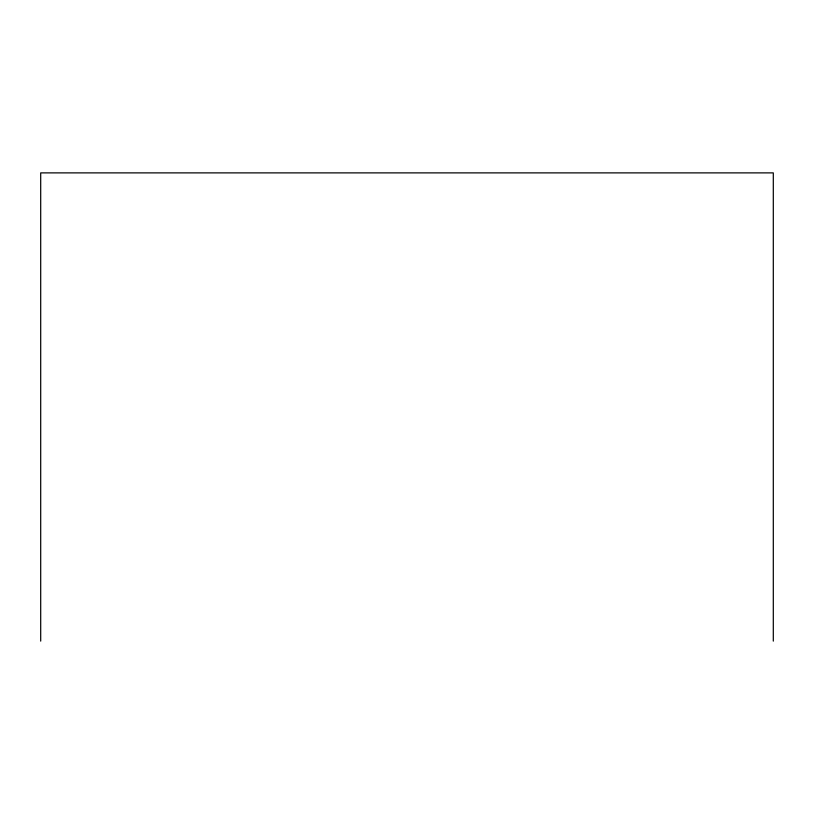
<?xml version="1.0" encoding="UTF-8"?>
<svg xmlns="http://www.w3.org/2000/svg" width="814" height="814" viewBox="0 0 814 814"><rect width="100%" height="100%" fill="white"/><g stroke="black" fill="none" stroke-linecap="round" stroke-linejoin="round"><path stroke-width="1.22" d="M773.3 641.117L773.3 172.883L40.7 172.883L40.7 641.117"/></g></svg>
